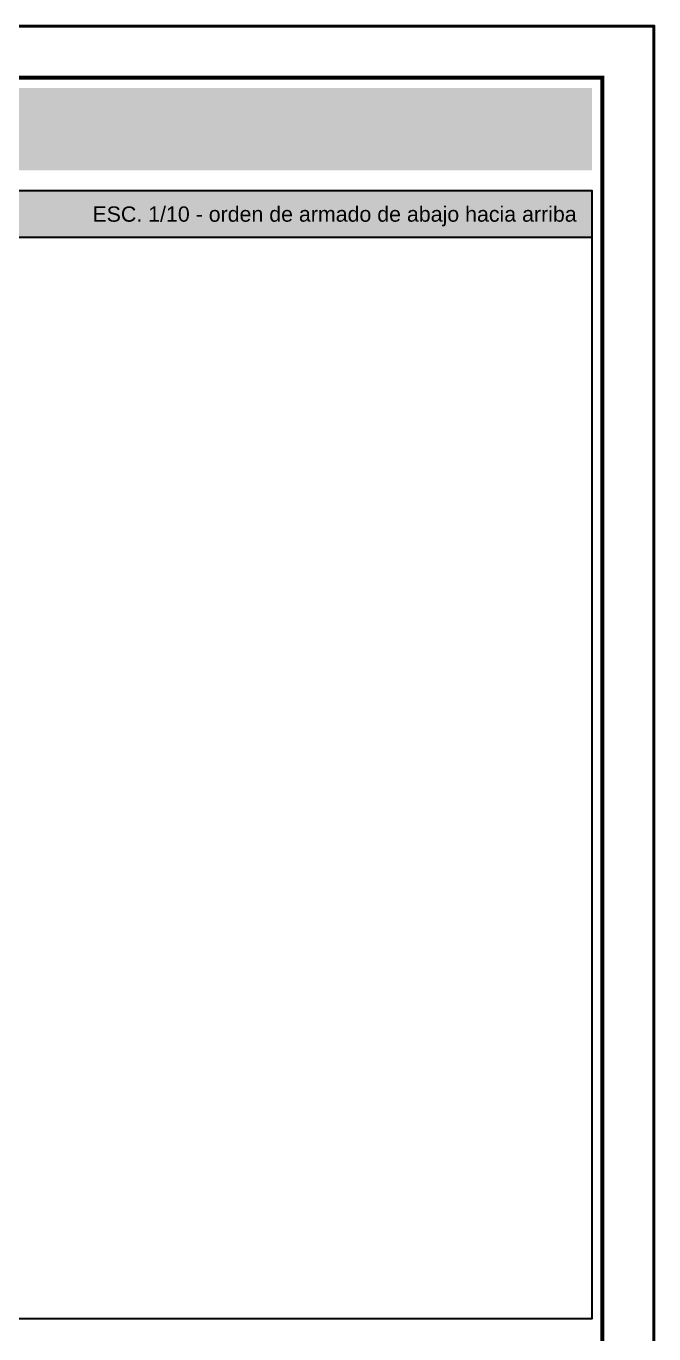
# Model space of a CAD drawing. Header units: metres. Extents: x 349021 to 349543, y 9281040 to 9281959.
# Drawn here: x 349208.17 to 349209.39, y 9281043.19 to 9281045.73 of the extents above; entities that cross this region are included whole.
import ezdxf
from ezdxf.enums import TextEntityAlignment as Align

# ---------------------------------------------------------------- set-up
doc = ezdxf.new("R2010")
doc.units = ezdxf.units.M
doc.header["$LTSCALE"] = 0.25
doc.layers.add('MARCO', color=7, linetype='CONTINUOUS', lineweight=50)
doc.layers.add('PANEL-FONDO', color=5, linetype='CONTINUOUS', lineweight=13)
doc.layers.add('PANEL', color=5, linetype='CONTINUOUS', lineweight=35, true_color=0x1f4e79)
doc.layers.add('TEXTOS', color=7, linetype='CONTINUOUS')
doc.styles.get("Standard").update_dxf_attribs({"font": 'arial.ttf'})

msp = doc.modelspace()

# ---------------------------------------------------------------- linework, layer by layer
at = {"layer": 'MARCO'}
msp.add_lwpolyline([(349200.98, 9281039.79), (349209.39, 9281039.79), (349209.39, 9281045.73), (349200.98, 9281045.73)], close=True, dxfattribs=at)
at = {"layer": 'MARCO', "const_width": 0.008}
msp.add_lwpolyline([(349201.23, 9281039.89), (349209.29, 9281039.89), (349209.29, 9281045.63), (349201.23, 9281045.63)], close=True, dxfattribs=at)
at = {"layer": 'PANEL'}
msp.add_line((349205.28, 9281045.32), (349209.27, 9281045.32), dxfattribs=at)
msp.add_lwpolyline([(349205.28, 9281043.22), (349209.27, 9281043.22), (349209.27, 9281045.41), (349205.28, 9281045.41)], close=True, dxfattribs=at)
at = {"layer": 'PANEL-FONDO', "true_color": 0x1f4e79}
msp.add_solid([(349201.25, 9281045.45), (349209.27, 9281045.45), (349201.25, 9281045.61), (349209.27, 9281045.61)], dxfattribs=at)
at = {"layer": 'PANEL-FONDO', "true_color": 0xebf1f8}
msp.add_solid([(349205.28, 9281045.32), (349209.27, 9281045.32), (349205.28, 9281045.41), (349209.27, 9281045.41)], dxfattribs=at)

# ---------------------------------------------------------------- texts
at = {"layer": 'TEXTOS'}
msp.add_text('ESC. 1/10 - orden de armado de abajo hacia arriba', height=0.0297, dxfattribs=at).set_placement((349209.24, 9281045.365), align=Align.MIDDLE_RIGHT)

doc.saveas('drawing.dxf')
